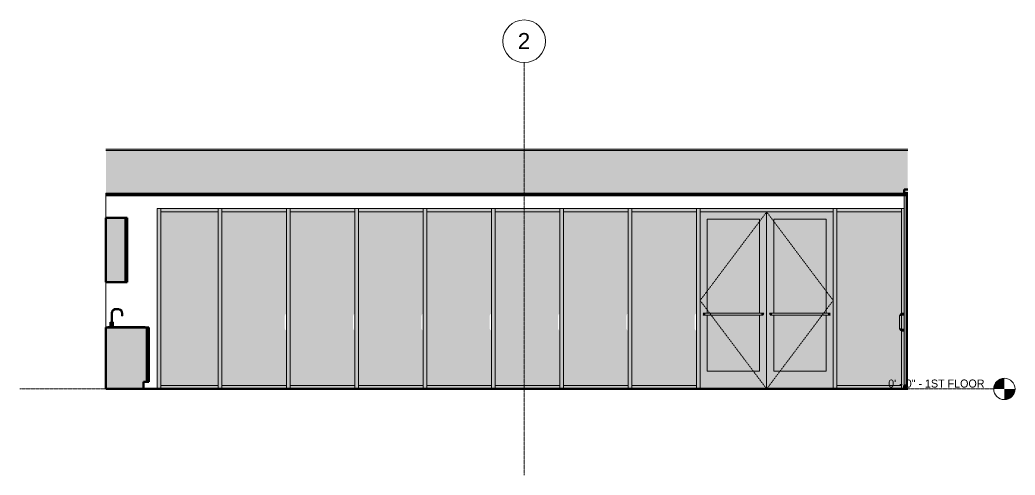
# Model space of a CAD drawing. Header units: inches. Extents: x 2871 to 9348, y -48 to 340.
# Drawn here: x 2871 to 3430, y -48 to 207 of the extents above; entities that cross this region are included whole.
import ezdxf

# ---------------------------------------------------------------- set-up
doc = ezdxf.new("R2010")
doc.units = ezdxf.units.IN
doc.header["$MEASUREMENT"] = 0
for name, pattern in [('Aligning Line 1_8_', [0.25, 0.125, -0.125]), ('Dash 1_16_', [0.125, 0.0625, -0.0625]), ('Grid Line 1_2_', [0.875, 0.5, -0.125, 0.125, -0.125])]:
    doc.linetypes.add(name, pattern=pattern)
for name, color, linetype, lineweight in [('0-1', 7, 'Continuous', 5), ('0-2', 254, 'Continuous', 5), ('0-3', 165, 'Continuous', 5), ('0-4', 10, 'Continuous', 18), ('A-DOOR', 31, 'Continuous', 18), ('A-DOOR-1', 55, 'Continuous', 18), ('A-DOOR-2', 7, 'Dash 1_16_', 9), ('A-DOOR-3', 7, 'Continuous', 9), ('A-DOOR-4', 31, 'Continuous', 9), ('A-DOOR-FRAM-1', 247, 'Continuous', 18), ('A-DOOR-FRAM-2', 7, 'Continuous', 9), ('A-DOOR-GLAZ-1', 10, 'Continuous', 18), ('A-FLOR-1', 31, 'Continuous', 5), ('A-FLOR-2', 251, 'Continuous', 5), ('A-FLOR-3', 250, 'Continuous', 60), ('A-FLOR-LEVL', 51, 'Continuous', 9), ('A-FLOR-LEVL-1', 51, 'Grid Line 1_2_', 9), ('A-FLOR-LEVL-2', 9, 'Continuous', 9), ('A-FLOR-LEVL-3', 147, 'Continuous', 9), ('A-FLOR-MCUT-1', 10, 'Continuous', 18), ('A-FLOR-PATT-1', 7, 'Continuous', 9), ('A-FLOR-PATT-2', 253, 'Continuous', 9), ('A-GLAZ-CURT', 52, 'Continuous', 9), ('A-GLAZ-CURT-1', 50, 'Continuous', 9), ('A-GLAZ-CURT-2', 52, 'Continuous', 60), ('A-GLAZ-CWMG', 51, 'Continuous', 9), ('A-GLAZ-CWMG-1', 27, 'Continuous', 9), ('A-GLAZ-CWMG-2', 7, 'Continuous', 9), ('A-GLAZ-CWMG-3', 51, 'Continuous', 60), ('A-WALL-1', 10, 'Continuous', 18), ('G-ANNO-SYMB', 111, 'Aligning Line 1_8_', 9), ('G-ANNO-SYMB-1', 147, 'Aligning Line 1_8_', 9), ('I-WALL', 2, 'Continuous', 18), ('P-SANR-FIXT', 6, 'Continuous', 9), ('Q-CASE', 31, 'Continuous', 9), ('Q-CASE-1', 31, 'Continuous', 60), ('S-GRID-1', 1, 'Grid Line 1_2_', 9), ('S-GRID-IDEN', 1, 'Continuous', 9), ('S-GRID-IDEN-1', 147, 'Continuous', 9)]:
    doc.layers.add(name, color=color, linetype=linetype, lineweight=lineweight)
doc.styles.add('Arial', font='arial.ttf', dxfattribs={"height": 9})
doc.styles.add('Century Gothic', font='ufonts.com_century-gothic.ttf', dxfattribs={"height": 4.5})

# ---------------------------------------------------------------- blocks, each defined once
blk = doc.blocks.new('Level - Level Head - Circle-V16-Elevation 4 - a')
at = {"layer": 'A-FLOR-LEVL'}
h = blk.add_hatch(color=256, dxfattribs=at)
edge = h.paths.add_edge_path(flags=0)
edge.add_line((3424.25, 0), (3418.25, 0))
edge.add_arc((3424.25, 0), 6, 90, 180, ccw=False)
edge.add_line((3424.25, 6), (3424.25, 0))
h = blk.add_hatch(color=256, dxfattribs=at)
edge = h.paths.add_edge_path(flags=0)
edge.add_line((3424.25, -6), (3424.25, 0))
edge.add_line((3424.25, 0), (3430.25, 0))
edge.add_arc((3424.25, 0), 6, 270, 360, ccw=False)
at = {"layer": 'A-FLOR-LEVL-2'}
blk.add_circle((3424.25, 0), 6, dxfattribs=at)
blk = doc.blocks.new('CTR - 2nd Phase_rvt-1-Elevation 4 - a')
at = {"layer": 'A-FLOR-LEVL-1'}
blk.add_line((2870.95, 0), (3418.25, 0), dxfattribs=at)
at = {"layer": '0-2'}
blk.add_blockref('Level - Level Head - Circle-V16-Elevation 4 - a', (0, 0), dxfattribs=at)
at = {"layer": 'A-FLOR-LEVL', "insert": (3358.94, 5.28), "char_height": 4.5, "width": 64.9935, "attachment_point": 1, "style": 'Century Gothic'}
blk.add_mtext('0\' - 0" - 1ST FLOOR', dxfattribs=at)
blk = doc.blocks.new('Level - Level Head - Circle-V17-Elevation 4 - a')
at = {"layer": 'A-FLOR-LEVL'}
h = blk.add_hatch(color=256, dxfattribs=at)
edge = h.paths.add_edge_path(flags=0)
edge.add_line((3424.25, 0), (3418.25, 0))
edge.add_arc((3424.25, 0), 6, 90, 180, ccw=False)
edge.add_line((3424.25, 6), (3424.25, 0))
h = blk.add_hatch(color=256, dxfattribs=at)
edge = h.paths.add_edge_path(flags=0)
edge.add_line((3424.25, -6), (3424.25, 0))
edge.add_line((3424.25, 0), (3430.25, 0))
edge.add_arc((3424.25, 0), 6, 270, 360, ccw=False)
at = {"layer": 'A-FLOR-LEVL-3'}
blk.add_circle((3424.25, 0), 6, dxfattribs=at)
blk = doc.blocks.new('CTR - 1st Phase - Unit Layouts_rvt-1-Elevation 4 - a')
at = {"layer": 'A-FLOR-LEVL-1'}
blk.add_line((2870.95, 0), (3418.25, 0), dxfattribs=at)
at = {"layer": '0-3'}
blk.add_blockref('Level - Level Head - Circle-V17-Elevation 4 - a', (0, 0), dxfattribs=at)
at = {"layer": 'A-FLOR-LEVL', "insert": (3358.94, 5.28), "char_height": 4.5, "width": 64.9935, "attachment_point": 1, "style": 'Century Gothic'}
blk.add_mtext('0\' - 0" - 1ST FLOOR', dxfattribs=at)
blk = doc.blocks.new('CTR  - Topography_rvt-1-Elevation 4 - a')
at = {"layer": 'A-FLOR-LEVL-1'}
blk.add_line((2870.95, 0), (3418.25, 0), dxfattribs=at)
at = {"layer": 'G-ANNO-SYMB-1'}
blk.add_line((2919.3, 0), (3369.9, 0), dxfattribs=at)
at = {"layer": '0-3'}
blk.add_blockref('Level - Level Head - Circle-V17-Elevation 4 - a', (0, 0), dxfattribs=at)
at = {"layer": 'A-FLOR-LEVL', "insert": (3358.94, 5.28), "char_height": 4.5, "width": 64.9935, "attachment_point": 1, "style": 'Century Gothic'}
blk.add_mtext('0\' - 0" - 1ST FLOOR', dxfattribs=at)
blk = doc.blocks.new('System Panel - Glazed-2110446-Elevation 4 - a')
at = {"layer": 'A-GLAZ-CURT-1'}
h = blk.add_hatch(color=256, dxfattribs=at)
h.paths.add_polyline_path([(3341.74, 2), (3366.43, 2), (3366.43, 32.62), (3366.12, 32.7), (3365.57, 33.27), (3365.37, 34), (3365.39, 41.06), (3365.57, 41.75), (3366.15, 42.31), (3366.43, 42.38), (3366.43, 99.38), (3330.03, 99.38), (3330.03, 2)], flags=0)
h.paths.add_polyline_path([(3366.43, 33.88), (3366.41, 41.08), (3366.37, 40.95), (3366.38, 33.99)], flags=0)
blk = doc.blocks.new('Rectangular Mullion - 2_ x 4_ rectangular-1900522-Elevation 4 - a')
at = {"layer": 'A-GLAZ-CWMG-1'}
blk.add_hatch(color=256, dxfattribs=at).paths.add_polyline_path([(3341.74, 0), (3366.43, 0), (3366.43, 2), (3330.03, 2), (3330.03, 0)], flags=0)
at = {"layer": 'A-GLAZ-CWMG-2'}
for p, q in [((3330.03, 0), (3330.03, 2)), ((3330.03, 2), (3366.43, 2)), ((3366.43, 2), (3366.43, 0))]:
    blk.add_line(p, q, dxfattribs=at)
blk = doc.blocks.new('Rectangular Mullion - 2_ x 4_ rectangular-2110444-Elevation 4 - a')
at = {"layer": 'A-GLAZ-CWMG-1'}
blk.add_hatch(color=256, dxfattribs=at).paths.add_polyline_path([(2949.61, 0), (2950.07, 0), (2950.07, 101.38), (2948.07, 101.38), (2948.07, 0)], flags=0)
at = {"layer": 'A-GLAZ-CWMG-2'}
blk.add_line((2950.07, 101.38), (2950.07, 0), dxfattribs=at)
blk = doc.blocks.new('Rectangular Mullion - 2_ x 4_ rectangular-2110449-Elevation 4 - a')
at = {"layer": 'A-GLAZ-CWMG-1'}
h = blk.add_hatch(color=256, dxfattribs=at)
h.paths.add_polyline_path([(3367.87, 0), (3367.87, 32.5), (3366.81, 32.52), (3366.43, 32.62), (3366.43, 0)], flags=0)
h.paths.add_polyline_path([(3366.87, 33.5), (3367.87, 33.5), (3367.87, 41.5), (3366.87, 41.5), (3366.52, 41.35), (3366.43, 41.12), (3366.45, 33.82), (3366.53, 33.64), (3366.7, 33.57)], flags=0)
h.paths.add_polyline_path([(3366.43, 42.38), (3366.87, 42.5), (3367.87, 42.5), (3367.87, 101.38), (3366.43, 101.38), (3366.43, 42.41)], flags=0)
at = {"layer": 'A-GLAZ-CWMG-2'}
for p, q in [((3366.43, 101.38), (3366.43, 42.38)), ((3366.43, 41.12), (3366.43, 33.88)), ((3366.43, 32.62), (3366.43, 0))]:
    blk.add_line(p, q, dxfattribs=at)
blk = doc.blocks.new('Storefront_Entry_Door-_Single_7051 - Store Front Single Door-2110454-Elevation 4 - a')
at = {"layer": 'A-DOOR-1'}
for points in [[(3292.63, 41.5), (3292.81, 41.5), (3293.56, 41.52), (3293.63, 41.52), (3293.63, 42), (3292.13, 42), (3292.17, 41.81), (3292.21, 41.73), (3292.3, 41.62), (3292.45, 41.54), (3292.58, 41.51), (3292.61, 41.5)], [(3293.37, 42), (3293.63, 42), (3293.63, 42.5), (3293, 42.5), (3292.57, 42.49), (3292.39, 42.43), (3292.22, 42.28), (3292.17, 42.19), (3292.15, 42.13), (3292.15, 42), (3293.33, 42)], [(3313.57, 42), (3325.03, 42), (3325.01, 42.5), (3293.63, 42.48), (3293.63, 42), (3299.49, 42)], [(3313.57, 41.5), (3325.03, 41.52), (3325.01, 42), (3293.63, 42), (3293.63, 41.5), (3299.49, 41.5)], [(3325.03, 42), (3326.53, 42), (3326.48, 42.19), (3326.41, 42.31), (3326.34, 42.37), (3326.24, 42.44), (3326.2, 42.46), (3326.03, 42.49), (3325.48, 42.5), (3325.03, 42.48), (3325.03, 42.13)], [(3325.03, 41.5), (3326.14, 41.52), (3326.31, 41.6), (3326.42, 41.69), (3326.49, 41.83), (3326.51, 41.89), (3326.51, 42), (3325.03, 42), (3325.03, 41.51)]]:
    blk.add_hatch(color=256, dxfattribs=at).paths.add_polyline_path(points, flags=0)
at = {"layer": 'A-DOOR-FRAM-1'}
h = blk.add_hatch(color=256, dxfattribs=at)
h.paths.add_polyline_path([(3294.63, 0), (3328.03, 0), (3328.03, 99.38), (3290.63, 99.38), (3290.63, 0)], flags=0)
h.paths.add_polyline_path([(3324.03, 10), (3294.63, 10), (3294.63, 41.5), (3293.28, 41.52), (3292.98, 41.51), (3292.78, 41.51), (3292.7, 41.51), (3292.57, 41.51), (3292.42, 41.55), (3292.36, 41.58), (3292.26, 41.66), (3292.17, 41.81), (3292.15, 41.87), (3292.13, 42), (3292.17, 42.19), (3292.24, 42.31), (3292.27, 42.35), (3292.42, 42.44), (3292.46, 42.46), (3292.62, 42.49), (3293.18, 42.5), (3293.63, 42.5), (3294.63, 42.5), (3294.63, 95.38), (3324.03, 95.38), (3324.03, 42.5), (3326.13, 42.48), (3326.25, 42.44), (3326.44, 42.27), (3326.49, 42.18), (3326.52, 42.09), (3326.53, 42), (3326.48, 41.8), (3326.42, 41.69), (3326.31, 41.6), (3326.24, 41.56), (3326.02, 41.51), (3325.26, 41.5), (3324.03, 41.5), (3324.03, 33.72)], flags=0)
at = {"layer": 'A-DOOR-GLAZ-1'}
h = blk.add_hatch(color=256, dxfattribs=at)
h.paths.add_polyline_path([(3324.03, 10), (3324.03, 41.5), (3294.63, 41.5), (3294.63, 10), (3313.57, 10)], flags=0)
h.paths.add_polyline_path([(3324.03, 42.5), (3324.03, 95.38), (3294.63, 95.38), (3294.63, 42.5), (3320.61, 42.5)], flags=0)
at = {"layer": 'A-DOOR-2'}
for p, q in [((3328.03, 49.69), (3290.63, 99.38)), ((3290.63, 0), (3328.03, 49.69))]:
    blk.add_line(p, q, dxfattribs=at)
at = {"layer": 'A-DOOR-3'}
for p, q in [((3325.03, 42.5), (3293.63, 42.5)), ((3293.63, 41.5), (3325.03, 41.5))]:
    blk.add_line(p, q, dxfattribs=at)
at = {"layer": 'A-DOOR-3', "flags": 128}
for points in [[(3293.63, 42.5), (3293.09, 42.5), (3292.72, 42.5), (3292.63, 42.5)], [(3292.63, 41.5), (3292.79, 41.5), (3293.21, 41.5), (3293.63, 41.5)], [(3326.03, 42.5), (3325.87, 42.5), (3325.44, 42.5), (3325.03, 42.5)], [(3325.03, 41.5), (3325.57, 41.5), (3325.94, 41.5), (3326.03, 41.5)]]:
    blk.add_lwpolyline(points, dxfattribs=at)
at = {"layer": 'A-DOOR-3'}
for centre, start, end in [((3292.63, 42), 86.1684, 135), ((3326.03, 42), 260.1527, 300), ((3326.03, 42), 45, 93.8316)]:
    blk.add_arc(centre, 0.5, start, end, dxfattribs=at)
at = {"layer": 'A-DOOR-FRAM-2'}
for p, q in [((3290.63, 99.38), (3290.63, 0)), ((3294.63, 42.5), (3294.63, 95.38)), ((3294.63, 95.38), (3324.03, 95.38)), ((3324.03, 95.38), (3324.03, 42.5)), ((3294.63, 10), (3294.63, 41.5)), ((3324.03, 41.5), (3324.03, 10)), ((3324.03, 10), (3294.63, 10))]:
    blk.add_line(p, q, dxfattribs=at)
blk = doc.blocks.new('Storefront_Entry_Door-_Single_7051 - Store Front Single Door-2110455-Elevation 4 - a')
at = {"layer": 'A-DOOR-1'}
for points in [[(3254.73, 42), (3256.23, 42), (3256.23, 42.5), (3255.6, 42.5), (3255.13, 42.48), (3255.01, 42.44), (3254.82, 42.28), (3254.77, 42.18), (3254.74, 42.09)], [(3256.23, 41.5), (3256.23, 42), (3254.73, 42), (3254.78, 41.8), (3254.84, 41.69), (3254.94, 41.6), (3255.02, 41.56), (3255.24, 41.51), (3255.99, 41.5)], [(3257.25, 42), (3287.63, 42), (3287.63, 42.5), (3256.23, 42.48), (3256.23, 42), (3257.23, 42)], [(3256.23, 41.5), (3287.63, 41.52), (3287.63, 42), (3256.23, 42), (3256.23, 41.52)], [(3287.97, 42), (3289.13, 42), (3289.09, 42.19), (3289.01, 42.31), (3288.98, 42.36), (3288.84, 42.44), (3288.8, 42.46), (3288.59, 42.5), (3288.08, 42.5), (3287.63, 42.48), (3287.63, 42), (3287.95, 42)], [(3287.63, 41.5), (3287.7, 41.52), (3288.78, 41.53), (3288.93, 41.61), (3288.99, 41.66), (3289.09, 41.81), (3289.11, 41.87), (3289.11, 42), (3287.63, 42), (3287.63, 41.52)]]:
    blk.add_hatch(color=256, dxfattribs=at).paths.add_polyline_path(points, flags=0)
at = {"layer": 'A-DOOR-FRAM-1'}
h = blk.add_hatch(color=256, dxfattribs=at)
h.paths.add_polyline_path([(3253.23, 0), (3290.63, 0), (3290.63, 99.38), (3253.23, 99.38), (3253.23, 33.72)], flags=0)
h.paths.add_polyline_path([(3285.41, 10), (3257.23, 10), (3257.23, 41.5), (3255.14, 41.52), (3254.92, 41.62), (3254.84, 41.69), (3254.78, 41.8), (3254.74, 41.89), (3254.73, 42), (3254.77, 42.19), (3254.85, 42.31), (3254.92, 42.37), (3255.02, 42.44), (3255.06, 42.46), (3255.23, 42.49), (3255.78, 42.5), (3256.23, 42.5), (3257.23, 42.5), (3257.25, 95.38), (3286.63, 95.38), (3286.63, 42.5), (3288.69, 42.49), (3288.87, 42.42), (3289.04, 42.28), (3289.09, 42.19), (3289.11, 42.13), (3289.13, 42), (3289.09, 41.81), (3289.04, 41.73), (3288.93, 41.61), (3288.82, 41.54), (3288.68, 41.51), (3288.56, 41.51), (3288.44, 41.5), (3287.7, 41.52), (3287.54, 41.5), (3286.63, 41.5), (3286.63, 10)], flags=0)
at = {"layer": 'A-DOOR-GLAZ-1'}
h = blk.add_hatch(color=256, dxfattribs=at)
h.paths.add_polyline_path([(3257.25, 10), (3286.63, 10), (3286.63, 41.5), (3257.23, 41.5), (3257.23, 10)], flags=0)
h.paths.add_polyline_path([(3285.41, 42.5), (3286.63, 42.5), (3286.63, 95.38), (3257.23, 95.38), (3257.25, 42.5)], flags=0)
at = {"layer": 'A-DOOR-2'}
for p, q in [((3253.23, 49.69), (3290.63, 99.38)), ((3290.63, 0), (3253.23, 49.69))]:
    blk.add_line(p, q, dxfattribs=at)
at = {"layer": 'A-DOOR-3'}
for p, q in [((3287.63, 42.5), (3256.23, 42.5)), ((3256.23, 41.5), (3287.63, 41.5))]:
    blk.add_line(p, q, dxfattribs=at)
at = {"layer": 'A-DOOR-3', "flags": 128}
for points in [[(3256.23, 42.5), (3255.69, 42.5), (3255.32, 42.5), (3255.23, 42.5)], [(3255.23, 41.5), (3255.39, 41.5), (3255.81, 41.5), (3256.23, 41.5)], [(3288.63, 42.5), (3288.47, 42.5), (3288.05, 42.5), (3287.63, 42.5)], [(3287.63, 41.5), (3288.17, 41.5), (3288.54, 41.5), (3288.63, 41.5)]]:
    blk.add_lwpolyline(points, dxfattribs=at)
at = {"layer": 'A-DOOR-3'}
for centre, start, end in [((3255.23, 42), 86.1684, 135), ((3255.23, 42), 240, 279.8473), ((3288.63, 42), 45, 93.8316)]:
    blk.add_arc(centre, 0.5, start, end, dxfattribs=at)
at = {"layer": 'A-DOOR-FRAM-2'}
for p, q in [((3257.23, 95.38), (3286.63, 95.38)), ((3257.23, 42.5), (3257.23, 95.38)), ((3286.63, 95.38), (3286.63, 42.5)), ((3290.63, 0), (3290.63, 99.38)), ((3257.23, 10), (3257.23, 41.5)), ((3286.63, 41.5), (3286.63, 10)), ((3286.63, 10), (3257.23, 10))]:
    blk.add_line(p, q, dxfattribs=at)
blk = doc.blocks.new('Rectangular Mullion - 2_ x 4_ rectangular-1900519-Elevation 4 - a')
at = {"layer": 'A-GLAZ-CWMG-1'}
blk.add_hatch(color=256, dxfattribs=at).paths.add_polyline_path([(3366.43, 99.38), (3366.43, 101.38), (3330.03, 101.38), (3330.03, 99.38)], flags=0)
at = {"layer": 'A-GLAZ-CWMG-2'}
for p, q in [((3330.03, 99.38), (3330.03, 101.38)), ((3366.43, 101.38), (3366.43, 99.38)), ((3366.43, 99.38), (3330.03, 99.38))]:
    blk.add_line(p, q, dxfattribs=at)
blk = doc.blocks.new('Rectangular Mullion - 2_ x 4_ rectangular-2110456-Elevation 4 - a')
at = {"layer": 'A-GLAZ-CWMG-1'}
blk.add_hatch(color=256, dxfattribs=at).paths.add_polyline_path([(3324.03, 99.38), (3328.03, 99.38), (3328.03, 101.38), (3290.63, 101.38), (3290.63, 99.38), (3294.63, 99.38)], flags=0)
at = {"layer": 'A-GLAZ-CWMG-2'}
for p, q in [((3328.03, 101.38), (3328.03, 99.38)), ((3328.03, 99.38), (3290.63, 99.38))]:
    blk.add_line(p, q, dxfattribs=at)
blk = doc.blocks.new('Rectangular Mullion - 2_ x 4_ rectangular-2110457-Elevation 4 - a')
at = {"layer": 'A-GLAZ-CWMG-1'}
blk.add_hatch(color=256, dxfattribs=at).paths.add_polyline_path([(3257.25, 99.38), (3290.63, 99.38), (3290.63, 101.38), (3253.23, 101.38), (3253.23, 99.38), (3257.23, 99.38)], flags=0)
at = {"layer": 'A-GLAZ-CWMG-2'}
for p, q in [((3253.23, 99.38), (3253.23, 101.38)), ((3290.63, 99.38), (3253.23, 99.38))]:
    blk.add_line(p, q, dxfattribs=at)
blk = doc.blocks.new('Rectangular Mullion - 2_ x 4_ rectangular-V1-Elevation 4 - a')
at = {"layer": 'A-GLAZ-CWMG-1'}
blk.add_hatch(color=256, dxfattribs=at).paths.add_polyline_path([(3328.03, 0), (3330.03, 0), (3330.03, 101.38), (3328.03, 101.38), (3328.03, 10)], flags=0)
at = {"layer": 'A-GLAZ-CWMG-2'}
for p, q in [((3328.03, 101.38), (3328.03, 0)), ((3330.03, 101.38), (3330.03, 0))]:
    blk.add_line(p, q, dxfattribs=at)
blk = doc.blocks.new('System Panel - Glazed-2191479-Elevation 4 - a')
at = {"layer": 'A-GLAZ-CURT-1'}
blk.add_hatch(color=256, dxfattribs=at).paths.add_polyline_path([(2975.62, 2), (2982.44, 2), (2982.44, 99.38), (2950.07, 99.38), (2950.07, 2)], flags=0)
blk = doc.blocks.new('Rectangular Mullion - 2_ x 4_ rectangular-2191480-Elevation 4 - a')
at = {"layer": 'A-GLAZ-CWMG-1'}
blk.add_hatch(color=256, dxfattribs=at).paths.add_polyline_path([(2950.07, 99.38), (2982.44, 99.38), (2982.44, 101.38), (2950.07, 101.38)], flags=0)
at = {"layer": 'A-GLAZ-CWMG-2'}
for p, q in [((2950.07, 99.38), (2950.07, 101.38)), ((2982.44, 101.38), (2982.44, 99.38)), ((2982.44, 99.38), (2950.07, 99.38))]:
    blk.add_line(p, q, dxfattribs=at)
blk = doc.blocks.new('Rectangular Mullion - 2_ x 4_ rectangular-2191481-Elevation 4 - a')
at = {"layer": 'A-GLAZ-CWMG-1'}
blk.add_hatch(color=256, dxfattribs=at).paths.add_polyline_path([(2950.07, 0), (2982.44, 0), (2982.44, 2), (2950.07, 2)], flags=0)
at = {"layer": 'A-GLAZ-CWMG-2'}
for p, q in [((2950.07, 0), (2950.07, 2)), ((2950.07, 2), (2982.44, 2)), ((2982.44, 2), (2982.44, 0))]:
    blk.add_line(p, q, dxfattribs=at)
blk = doc.blocks.new('Grid - Grid Head - Circle-50561-Elevation 4 - a')
at = {"layer": 'S-GRID-IDEN-1'}
for start, end in [(0, 180), (180, 360)]:
    blk.add_arc((3154.32, 195.24), 12, start, end, dxfattribs=at)
blk = doc.blocks.new('CTR - 1st Phase - Shell_rvt-1-Elevation 4 - a')
at = {"layer": 'A-FLOR-1'}
blk.add_hatch(color=256, dxfattribs=at).paths.add_polyline_path([(3144.6, 109.87), (3369.9, 109.87), (3369.9, 133.87), (2919.3, 133.87), (2919.3, 109.87), (3031.95, 109.87)], flags=0)
at = {"layer": 'A-FLOR-2'}
blk.add_hatch(color=256, dxfattribs=at).paths.add_polyline_path([(3257.25, 109.37), (3369.9, 109.37), (3369.9, 109.87), (2919.32, 109.87), (2919.32, 109.37), (3144.6, 109.37)], flags=0)
at = {"layer": 'A-FLOR-PATT-1'}
h = blk.add_hatch(dxfattribs=at)
h.set_pattern_fill('FP_1', color=256, style=0, pattern_type=2)
h.set_pattern_definition([(0, (0, 0), (15.36, 3.84), [0.634, -10.886, 0.634, -10.886, -61.44]), (0, (0, 0), (15.36, 3.84), [-23.04, 0.634, -22.406, 0.634, -10.886, -26.88]), (0, (0, 0), (15.36, 3.84), [-57.6, 0.634, -7.046, 0.634, -18.566]), (120, (5.76, 1.92), (-11.0055376, 11.38215), [0.634, -10.886, 0.634, -10.886, -61.44]), (120, (5.76, 1.92), (-11.0055376, 11.38215), [-23.04, 0.634, -22.406, 0.634, -10.886, -26.88]), (120, (5.76, 1.92), (-11.0055376, 11.38215), [-57.6, 0.634, -7.046, 0.634, -18.566]), (240, (7.68, 9.6), (-4.3544624, -15.22215), [0.634, -10.886, 0.634, -10.886, -61.44]), (240, (7.68, 9.6), (-4.3544624, -15.22215), [-23.04, 0.634, -22.406, 0.634, -10.886, -26.88]), (240, (7.68, 9.6), (-4.3544624, -15.22215), [-57.6, 0.634, -7.046, 0.634, -18.566])])
h.paths.add_polyline_path([(3369.9, 108.75), (3369.9, 109.37), (2919.3, 109.37), (2919.3, 108.75), (3257.25, 108.75)], flags=0)
at = {"layer": 'A-FLOR-PATT-2'}
h = blk.add_hatch(dxfattribs=at)
h.set_pattern_fill('FP_2', color=256, style=0, pattern_type=2)
h.set_pattern_definition([(0, (0, 0), (7.68, 1.92), [0.634, -5.126, 0.634, -5.126, -30.72]), (0, (0, 0), (7.68, 1.92), [-11.52, 0.634, -10.886, 0.634, -5.126, -13.44]), (0, (0, 0), (7.68, 1.92), [-28.8, 0.634, -3.206, 0.634, -8.966]), (120, (2.88, 0.96), (-5.5027688, 5.6910751), [0.634, -5.126, 0.634, -5.126, -30.72]), (120, (2.88, 0.96), (-5.5027688, 5.6910751), [-11.52, 0.634, -10.886, 0.634, -5.126, -13.44]), (120, (2.88, 0.96), (-5.5027688, 5.6910751), [-28.8, 0.634, -3.206, 0.634, -8.966]), (240, (3.84, 4.8), (-2.1772312, -7.6110751), [0.634, -5.126, 0.634, -5.126, -30.72]), (240, (3.84, 4.8), (-2.1772312, -7.6110751), [-11.52, 0.634, -10.886, 0.634, -5.126, -13.44]), (240, (3.84, 4.8), (-2.1772312, -7.6110751), [-28.8, 0.634, -3.206, 0.634, -8.966])])
h.paths.add_polyline_path([(3257.25, 134.62), (3369.9, 134.62), (3369.9, 134.9), (2919.3, 134.9), (2919.3, 134.62), (3144.6, 134.62)], flags=0)
h = blk.add_hatch(dxfattribs=at)
h.set_pattern_fill('FP_3', color=256, style=0, pattern_type=2)
h.set_pattern_definition([(0, (0, 0), (0, 2.399), []), (315, (0, 0), (2.3985062, 0), [3.393, -3.393]), (45, (0, 0), (2.3985062, 0), [3.393, -3.393])])
h.paths.add_polyline_path([(2919.3, 133.87), (3369.9, 133.87), (3369.9, 134.62), (2919.3, 134.62), (2919.3, 134.35)], flags=0)
at = {"layer": 'A-FLOR-3'}
for p, q in [((2919.3, 108.75), (3369.9, 108.75)), ((3369.9, 0), (2919.3, 0))]:
    blk.add_line(p, q, dxfattribs=at)
at = {"layer": 'A-FLOR-LEVL-1'}
blk.add_line((2870.95, 0), (3418.25, 0), dxfattribs=at)
at = {"layer": 'A-FLOR-MCUT-1'}
for p, q in [((3369.9, 134.62), (2919.3, 134.62)), ((3369.9, 133.87), (2919.3, 133.87)), ((3369.9, 109.87), (2919.3, 109.87)), ((3369.9, 109.37), (2919.3, 109.37))]:
    blk.add_line(p, q, dxfattribs=at)
at = {"layer": 'A-WALL-1'}
for p, q in [((2948.07, 0), (2948.07, 101.38)), ((2948.07, 101.38), (3367.87, 101.38))]:
    blk.add_line(p, q, dxfattribs=at)
at = {"layer": 'G-ANNO-SYMB-1'}
blk.add_line((2919.3, 0), (3369.9, 0), dxfattribs=at)
at = {"layer": 'S-GRID-1'}
blk.add_line((3154.32, -48.37), (3154.32, 183.24), dxfattribs=at)
at = {"layer": '0-3'}
for name in ['Grid - Grid Head - Circle-50561-Elevation 4 - a', 'Level - Level Head - Circle-V17-Elevation 4 - a']:
    blk.add_blockref(name, (0, 0), dxfattribs=at)
at = {"layer": '0-4'}
for name, p in [('Rectangular Mullion - 2_ x 4_ rectangular-2110444-Elevation 4 - a', (0, 0)), ('Rectangular Mullion - 2_ x 4_ rectangular-2191480-Elevation 4 - a', (0, 0)), ('Rectangular Mullion - 2_ x 4_ rectangular-V1-Elevation 4 - a', (-345.59, 0)), ('Rectangular Mullion - 2_ x 4_ rectangular-1900519-Elevation 4 - a', (-345.59, 0)), ('Rectangular Mullion - 2_ x 4_ rectangular-V1-Elevation 4 - a', (-307.19, 0)), ('Rectangular Mullion - 2_ x 4_ rectangular-1900519-Elevation 4 - a', (-307.19, 0)), ('Rectangular Mullion - 2_ x 4_ rectangular-V1-Elevation 4 - a', (-268.79, 0)), ('Rectangular Mullion - 2_ x 4_ rectangular-1900519-Elevation 4 - a', (-268.79, 0)), ('Rectangular Mullion - 2_ x 4_ rectangular-V1-Elevation 4 - a', (-230.39, 0)), ('Rectangular Mullion - 2_ x 4_ rectangular-1900519-Elevation 4 - a', (-230.39, 0)), ('Rectangular Mullion - 2_ x 4_ rectangular-V1-Elevation 4 - a', (-191.99, 0)), ('Rectangular Mullion - 2_ x 4_ rectangular-1900519-Elevation 4 - a', (-191.99, 0)), ('Rectangular Mullion - 2_ x 4_ rectangular-V1-Elevation 4 - a', (-153.59, 0)), ('Rectangular Mullion - 2_ x 4_ rectangular-1900519-Elevation 4 - a', (-153.59, 0)), ('Rectangular Mullion - 2_ x 4_ rectangular-V1-Elevation 4 - a', (-115.2, 0)), ('Rectangular Mullion - 2_ x 4_ rectangular-1900519-Elevation 4 - a', (-115.2, 0)), ('Rectangular Mullion - 2_ x 4_ rectangular-V1-Elevation 4 - a', (-76.8, 0)), ('Rectangular Mullion - 2_ x 4_ rectangular-2110457-Elevation 4 - a', (0, 0)), ('Rectangular Mullion - 2_ x 4_ rectangular-2110456-Elevation 4 - a', (0, 0)), ('Rectangular Mullion - 2_ x 4_ rectangular-V1-Elevation 4 - a', (0, 0)), ('Rectangular Mullion - 2_ x 4_ rectangular-1900519-Elevation 4 - a', (0, 0)), ('Rectangular Mullion - 2_ x 4_ rectangular-2110449-Elevation 4 - a', (0, 0)), ('System Panel - Glazed-2191479-Elevation 4 - a', (0, 0)), ('System Panel - Glazed-2110446-Elevation 4 - a', (-345.59, 0)), ('System Panel - Glazed-2110446-Elevation 4 - a', (-307.19, 0)), ('System Panel - Glazed-2110446-Elevation 4 - a', (-268.79, 0)), ('System Panel - Glazed-2110446-Elevation 4 - a', (-230.39, 0)), ('System Panel - Glazed-2110446-Elevation 4 - a', (-191.99, 0)), ('System Panel - Glazed-2110446-Elevation 4 - a', (-153.59, 0)), ('System Panel - Glazed-2110446-Elevation 4 - a', (-115.2, 0)), ('Storefront_Entry_Door-_Single_7051 - Store Front Single Door-2110455-Elevation 4 - a', (0, 0)), ('Storefront_Entry_Door-_Single_7051 - Store Front Single Door-2110454-Elevation 4 - a', (0, 0)), ('System Panel - Glazed-2110446-Elevation 4 - a', (0, 0)), ('Rectangular Mullion - 2_ x 4_ rectangular-2191481-Elevation 4 - a', (0, 0)), ('Rectangular Mullion - 2_ x 4_ rectangular-1900522-Elevation 4 - a', (-345.59, 0)), ('Rectangular Mullion - 2_ x 4_ rectangular-1900522-Elevation 4 - a', (-307.19, 0)), ('Rectangular Mullion - 2_ x 4_ rectangular-1900522-Elevation 4 - a', (-268.79, 0)), ('Rectangular Mullion - 2_ x 4_ rectangular-1900522-Elevation 4 - a', (-230.39, 0)), ('Rectangular Mullion - 2_ x 4_ rectangular-1900522-Elevation 4 - a', (-191.99, 0)), ('Rectangular Mullion - 2_ x 4_ rectangular-1900522-Elevation 4 - a', (-153.59, 0)), ('Rectangular Mullion - 2_ x 4_ rectangular-1900522-Elevation 4 - a', (-115.2, 0)), ('Rectangular Mullion - 2_ x 4_ rectangular-1900522-Elevation 4 - a', (0, 0))]:
    blk.add_blockref(name, p, dxfattribs=at)
at = {"layer": 'A-FLOR-LEVL', "insert": (3358.94, 5.28), "char_height": 4.5, "width": 64.9935, "attachment_point": 1, "style": 'Century Gothic'}
blk.add_mtext('0\' - 0" - 1ST FLOOR', dxfattribs=at)
at = {"layer": 'S-GRID-IDEN', "insert": (3150.76, 199.88), "char_height": 9, "width": 8.484, "attachment_point": 1, "style": 'Arial'}
blk.add_mtext('2', dxfattribs=at)
blk = doc.blocks.new('CTR - 1st Phase -Stairs _ Elevators_rvt-1-Elevation 4 - a')
at = {"layer": 'A-FLOR-LEVL-1'}
blk.add_line((2870.95, 0), (3418.25, 0), dxfattribs=at)
at = {"layer": '0-3'}
blk.add_blockref('Level - Level Head - Circle-V17-Elevation 4 - a', (0, 0), dxfattribs=at)
at = {"layer": 'A-FLOR-LEVL', "insert": (3358.94, 5.28), "char_height": 4.5, "width": 64.9935, "attachment_point": 1, "style": 'Century Gothic'}
blk.add_mtext('0\' - 0" - 1ST FLOOR', dxfattribs=at)
blk = doc.blocks.new('System Panel - Glazed-2000375-Elevation 4 - a')
at = {"layer": 'A-GLAZ-CURT'}
blk.add_hatch(color=256, dxfattribs=at).paths.add_polyline_path([(3369.37, 2), (3369.9, 2), (3369.9, 108.75), (3369.37, 108.75), (3369.37, 16.86)], flags=0)
at = {"layer": 'A-GLAZ-CURT-2'}
for p, q in [((3369.9, 110), (3369.37, 110)), ((3369.37, 110), (3369.37, 2)), ((3369.37, 2), (3369.9, 2))]:
    blk.add_line(p, q, dxfattribs=at)
blk = doc.blocks.new('Storefront_Entry_Door-_Single_7051 - Store Front Single Door-2000376-Elevation 4 - a')
at = {"layer": 'A-DOOR'}
for points in [[(3365.37, 34), (3366.37, 34), (3366.36, 41), (3365.37, 41), (3365.37, 37.94)], [(3366.23, 41), (3366.38, 41.01), (3366.52, 41.35), (3366.87, 41.52), (3366.87, 42.5), (3366.12, 42.3), (3365.57, 41.75), (3365.39, 41), (3366.12, 41)], [(3367.87, 41.5), (3367.87, 42.5), (3366.87, 42.48), (3366.87, 41.5)], [(3366.87, 32.5), (3366.87, 33.5), (3366.52, 33.65), (3366.36, 34), (3365.37, 34), (3365.57, 33.25), (3366.12, 32.7), (3366.81, 32.52)], [(3367.87, 32.5), (3367.87, 33.5), (3366.87, 33.48), (3366.87, 32.5)]]:
    blk.add_hatch(color=256, dxfattribs=at).paths.add_polyline_path(points, flags=0)
at = {"layer": 'A-DOOR-4'}
for p, q in [((3365.37, 41), (3365.37, 34)), ((3366.37, 34), (3366.37, 41)), ((3367.87, 42.5), (3366.87, 42.5)), ((3366.87, 41.5), (3367.87, 41.5)), ((3367.87, 33.5), (3366.87, 33.5)), ((3366.87, 32.5), (3367.87, 32.5))]:
    blk.add_line(p, q, dxfattribs=at)
at = {"layer": 'A-DOOR-4', "flags": 128}
for points in [[(3366.87, 42.5), (3366.2, 42.34), (3365.67, 41.89), (3365.4, 41.26), (3365.37, 41)], [(3366.37, 41), (3366.53, 41.36), (3366.87, 41.5)], [(3365.37, 34), (3365.53, 33.33), (3365.98, 32.8), (3366.61, 32.52), (3366.87, 32.5)], [(3366.87, 33.5), (3366.51, 33.65), (3366.37, 34)]]:
    blk.add_lwpolyline(points, dxfattribs=at)
blk = doc.blocks.new('Rectangular Mullion - 2_ x 4_ rectangular-1890793-Elevation 4 - a')
at = {"layer": 'A-GLAZ-CWMG-3'}
for p, q in [((3369.9, 112), (3367.87, 112)), ((3367.87, 112), (3367.87, 110)), ((3367.87, 110), (3369.9, 110))]:
    blk.add_line(p, q, dxfattribs=at)
blk = doc.blocks.new('Rectangular Mullion - 2_ x 4_ rectangular-1890794-Elevation 4 - a')
at = {"layer": 'A-GLAZ-CWMG'}
blk.add_hatch(color=256, dxfattribs=at).paths.add_polyline_path([(3369.37, 0), (3369.9, 0), (3369.9, 2), (3367.87, 2), (3367.87, 0)], flags=0)
at = {"layer": 'A-GLAZ-CWMG-3'}
for p, q in [((3369.9, 2), (3367.87, 2)), ((3367.87, 2), (3367.87, 0)), ((3367.87, 0), (3369.9, 0))]:
    blk.add_line(p, q, dxfattribs=at)
blk = doc.blocks.new('Rectangular Mullion - 2_ x 4_ rectangular-2000371-Elevation 4 - a')
at = {"layer": 'A-GLAZ-CWMG'}
blk.add_hatch(color=256, dxfattribs=at).paths.add_polyline_path([(3367.87, 2), (3369.37, 2), (3369.37, 108.75), (3367.87, 108.75), (3367.87, 16.86)], flags=0)
blk.add_line((3367.87, 108.75), (3367.87, 2), dxfattribs=at)
blk = doc.blocks.new('OD_CW_Base Cabinet - OD_CW_Base Cabinet-2017205-Elevation 4 - a')
at = {"layer": 'Q-CASE'}
for points in [[(2919.32, 0), (2940.32, 0.02), (2940.32, 4), (2942.32, 4), (2942.32, 34.5), (2919.32, 34.5), (2919.32, 0.07)], [(2943.32, 4), (2943.32, 34.5), (2942.32, 34.5), (2942.32, 4)]]:
    blk.add_hatch(color=256, dxfattribs=at).paths.add_polyline_path(points, flags=0)
at = {"layer": 'Q-CASE-1'}
for p, q in [((2942.32, 34.5), (2919.32, 34.5)), ((2919.32, 34.5), (2919.32, 0)), ((2943.32, 34.5), (2942.32, 34.5)), ((2942.32, 34.5), (2942.32, 4)), ((2942.32, 4), (2942.32, 34.5)), ((2943.32, 4), (2943.32, 34.5)), ((2919.32, 0), (2940.32, 0)), ((2940.32, 0), (2940.32, 4)), ((2940.32, 4), (2942.32, 4)), ((2942.32, 4), (2943.32, 4))]:
    blk.add_line(p, q, dxfattribs=at)
blk = doc.blocks.new('OD_CW_Upper Cabinet - OD_CW_Upper Cabinet-2017176-Elevation 4 - a')
at = {"layer": 'Q-CASE'}
for points in [[(2919.32, 60), (2930.32, 60), (2930.32, 96), (2919.32, 96), (2919.32, 67.45)], [(2931.32, 60), (2931.32, 96), (2930.32, 96), (2930.32, 60)]]:
    blk.add_hatch(color=256, dxfattribs=at).paths.add_polyline_path(points, flags=0)
at = {"layer": 'Q-CASE-1'}
for p, q in [((2930.32, 96), (2919.32, 96)), ((2919.32, 96), (2919.32, 60)), ((2931.32, 96), (2930.32, 96)), ((2930.32, 96), (2930.32, 60)), ((2930.32, 60), (2930.32, 96)), ((2931.32, 60), (2931.32, 96)), ((2919.32, 60), (2930.32, 60)), ((2930.32, 60), (2931.32, 60))]:
    blk.add_line(p, q, dxfattribs=at)
blk = doc.blocks.new('Sink Kitchen-Single - 30_ x 21_-366345-Elevation 4 - a')
at = {"layer": 'P-SANR-FIXT'}
for points in [[(2922.2, 42.38), (2922.95, 42.38), (2923.11, 43.19), (2923.57, 43.88), (2924.28, 44.34), (2925.07, 44.5), (2925.07, 45.25), (2923.97, 45.03), (2923.04, 44.41), (2922.42, 43.48), (2922.24, 42.56)], [(2925.95, 44.5), (2925.95, 45.25), (2925.07, 45.25), (2925.07, 44.5), (2925.77, 44.5)], [(2928.6, 42.38), (2928.82, 42.38), (2928.6, 43.48), (2927.98, 44.41), (2927.98, 44.41), (2927.05, 45.03), (2925.95, 45.25), (2925.95, 44.5), (2926.76, 44.34), (2927.45, 43.88), (2927.91, 43.19), (2928.07, 42.38), (2928.56, 42.38)], [(2922.9, 37.5), (2922.95, 37.5), (2922.95, 42.38), (2922.2, 42.38), (2922.21, 37.5), (2922.9, 37.5)], [(2928.11, 41), (2928.82, 41), (2928.82, 42.38), (2928.07, 42.38), (2928.07, 41)], [(2940.42, 34.5), (2941.32, 34.5), (2941.32, 35), (2920.32, 35), (2920.32, 34.5), (2938.66, 34.5)], [(2921.6, 35), (2922.57, 35), (2922.55, 37.5), (2921.6, 37.5), (2921.6, 35.83)], [(2923.36, 35), (2923.55, 35), (2923.55, 37.5), (2922.57, 37.5), (2922.57, 35), (2923.18, 35)]]:
    blk.add_hatch(color=256, dxfattribs=at).paths.add_polyline_path(points, flags=0)
for p, q in [((2925.95, 45.25), (2925.07, 45.25)), ((2922.2, 42.38), (2922.2, 37.5)), ((2922.95, 37.5), (2922.95, 42.38)), ((2925.07, 44.5), (2925.95, 44.5)), ((2928.07, 42.38), (2928.07, 41)), ((2928.82, 41), (2928.07, 41)), ((2928.82, 41), (2928.82, 42.38)), ((2920.32, 35), (2941.32, 35)), ((2920.32, 34.5), (2920.32, 35)), ((2921.57, 37.5), (2921.57, 35)), ((2921.57, 37.5), (2921.57, 35)), ((2921.6, 37.5), (2922.57, 37.5)), ((2921.6, 37.5), (2921.6, 37.5)), ((2922.57, 37.5), (2923.55, 37.5)), ((2923.55, 37.5), (2923.55, 37.5)), ((2923.57, 35), (2923.57, 37.5)), ((2923.57, 35), (2923.57, 37.5)), ((2941.32, 34.5), (2941.32, 35))]:
    blk.add_line(p, q, dxfattribs=at)
at = {"layer": 'P-SANR-FIXT', "flags": 128}
for points in [[(2925.07, 45.25), (2924.12, 45.09), (2923.28, 44.62), (2922.64, 43.91), (2922.27, 43.02), (2922.2, 42.38)], [(2928.82, 42.38), (2928.66, 43.32), (2928.2, 44.17), (2927.48, 44.81), (2926.59, 45.18), (2925.95, 45.25)], [(2922.95, 42.38), (2923.11, 43.19), (2923.57, 43.87), (2924.25, 44.33), (2925.06, 44.5), (2925.07, 44.5)], [(2925.95, 44.5), (2926.76, 44.34), (2927.45, 43.88), (2927.91, 43.2), (2928.07, 42.39), (2928.07, 42.38)]]:
    blk.add_lwpolyline(points, dxfattribs=at)
blk = doc.blocks.new('Level - Level Head - Circle-50818-Elevation 4 - a')
at = {"layer": 'A-FLOR-LEVL'}
h = blk.add_hatch(color=256, dxfattribs=at)
edge = h.paths.add_edge_path(flags=0)
edge.add_line((3424.25, 0), (3418.25, 0))
edge.add_arc((3424.25, 0), 6, 90, 180, ccw=False)
edge.add_line((3424.25, 6), (3424.25, 0))
h = blk.add_hatch(color=256, dxfattribs=at)
edge = h.paths.add_edge_path(flags=0)
edge.add_line((3424.25, -6), (3424.25, 0))
edge.add_line((3424.25, 0), (3430.25, 0))
edge.add_arc((3424.25, 0), 6, 270, 360, ccw=False)
blk.add_circle((3424.25, 0), 6, dxfattribs=at)

msp = doc.modelspace()

# ---------------------------------------------------------------- hatches: boundary and pattern name
at = {"layer": 'I-WALL'}
h = msp.add_hatch(color=256, dxfattribs=at)
h.paths.add_polyline_path([(2919.32, 0), (2919.32, 108.75), (2919.3, 108.75), (2919.3, 0)], flags=0)
h.paths.add_polyline_path([(2919.3, 109.37), (2919.32, 109.37), (2919.32, 109.87), (2919.3, 109.87)], flags=0)

# ---------------------------------------------------------------- linework, layer by layer
at = {"layer": 'A-FLOR-LEVL-1'}
msp.add_line((2870.95, 0), (3418.25, 0), dxfattribs=at)
at = {"layer": 'G-ANNO-SYMB'}
msp.add_line((2919.3, 0), (3369.9, 0), dxfattribs=at)
at = {"layer": 'I-WALL'}
for p, q in [((2919.32, 109.87), (2919.3, 109.87)), ((2919.32, 0), (2919.32, 109.87)), ((2919.3, 0), (2919.32, 0))]:
    msp.add_line(p, q, dxfattribs=at)

# ---------------------------------------------------------------- block references
at = {"layer": '0-1'}
for name in ['CTR - 1st Phase - Shell_rvt-1-Elevation 4 - a', 'CTR - 2nd Phase_rvt-1-Elevation 4 - a', 'CTR - 1st Phase - Unit Layouts_rvt-1-Elevation 4 - a', 'CTR  - Topography_rvt-1-Elevation 4 - a', 'CTR - 1st Phase -Stairs _ Elevators_rvt-1-Elevation 4 - a']:
    msp.add_blockref(name, (0, 0), dxfattribs=at)
at = {"layer": 'A-DOOR'}
msp.add_blockref('Storefront_Entry_Door-_Single_7051 - Store Front Single Door-2000376-Elevation 4 - a', (0, 0), dxfattribs=at)
at = {"layer": 'A-FLOR-LEVL'}
msp.add_blockref('Level - Level Head - Circle-50818-Elevation 4 - a', (0, 0), dxfattribs=at)
at = {"layer": 'A-GLAZ-CURT'}
msp.add_blockref('System Panel - Glazed-2000375-Elevation 4 - a', (0, 0), dxfattribs=at)
at = {"layer": 'A-GLAZ-CWMG'}
for name in ['Rectangular Mullion - 2_ x 4_ rectangular-1890793-Elevation 4 - a', 'Rectangular Mullion - 2_ x 4_ rectangular-2000371-Elevation 4 - a', 'Rectangular Mullion - 2_ x 4_ rectangular-1890794-Elevation 4 - a']:
    msp.add_blockref(name, (0, 0), dxfattribs=at)
at = {"layer": 'P-SANR-FIXT'}
msp.add_blockref('Sink Kitchen-Single - 30_ x 21_-366345-Elevation 4 - a', (0, 0), dxfattribs=at)
at = {"layer": 'Q-CASE'}
for name in ['OD_CW_Upper Cabinet - OD_CW_Upper Cabinet-2017176-Elevation 4 - a', 'OD_CW_Base Cabinet - OD_CW_Base Cabinet-2017205-Elevation 4 - a']:
    msp.add_blockref(name, (0, 0), dxfattribs=at)

# ---------------------------------------------------------------- texts
at = {"layer": 'A-FLOR-LEVL', "insert": (3358.94, 5.28), "char_height": 4.5, "width": 64.9935, "attachment_point": 1, "style": 'Century Gothic'}
msp.add_mtext('0\' - 0" - 1ST FLOOR', dxfattribs=at)

doc.saveas('drawing.dxf')
